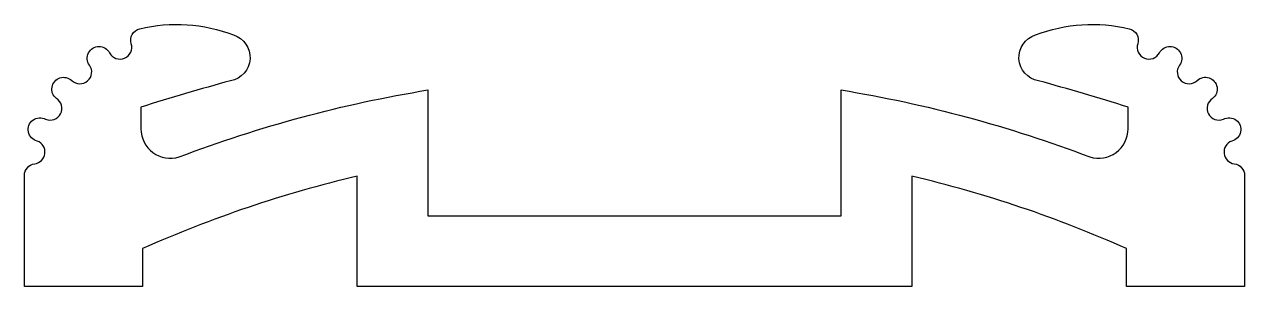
# Model space of a CAD drawing. Extents: x 256.1 to 276.7, y 266.2 to 270.7.
import ezdxf

# ---------------------------------------------------------------- set-up
doc = ezdxf.new("R2010")
doc.units = 0
doc.layers.add('1', color=7, linetype='CONTINUOUS')

msp = doc.modelspace()

# ---------------------------------------------------------------- linework, layer by layer
at = {"layer": '1', "color": 7, "linetype": 'CONTINUOUS'}
msp.add_lwpolyline([(261.691, 266.233), (261.691, 268.107, 0.047057), (258.054, 266.877), (258.054, 266.233), (256.054, 266.233), (256.054, 268.119, -0.376926), (256.228, 268.317, 0.784417), (256.271, 268.703, -1.14776), (256.413, 269.073, 0.917923), (256.596, 269.427, -1.051235), (256.856, 269.73, 0.911272), (257.156, 269.992, -1.073911), (257.496, 270.201, 0.916892), (257.864, 270.355, -0.436419), (258.008, 270.61, -0.151433), (259.595, 270.504, -0.784338), (259.547, 269.726, 0.010674), (258.028, 269.278), (258.028, 268.911, 0.504533), (258.675, 268.433, -0.050562), (262.891, 269.57), (262.891, 267.433), (266.391, 267.433), (269.891, 267.433), (269.891, 269.57, -0.050562), (274.106, 268.433, 0.504533), (274.753, 268.911), (274.753, 269.278, 0.010674), (273.234, 269.726, -0.784338), (273.186, 270.504, -0.151433), (274.773, 270.61, -0.436419), (274.918, 270.355, 0.916892), (275.285, 270.201, -1.073911), (275.625, 269.992, 0.911272), (275.925, 269.73, -1.051235), (276.186, 269.427, 0.917923), (276.369, 269.073, -1.14776), (276.51, 268.703, 0.784417), (276.553, 268.317, -0.376926), (276.728, 268.119), (276.728, 266.233), (274.728, 266.233), (274.728, 266.877, 0.047057), (271.091, 268.107), (271.091, 266.233), (266.391, 266.233)], format="xyb", close=True, dxfattribs=at)

doc.saveas('drawing.dxf')
